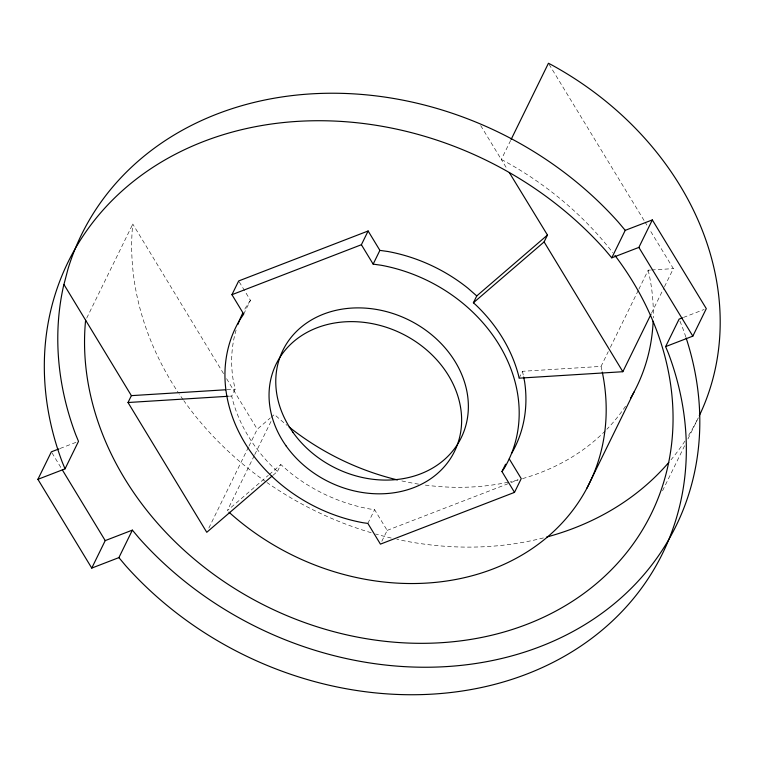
<?xml version="1.0" encoding="UTF-8"?>
<svg xmlns="http://www.w3.org/2000/svg" width="758" height="758" viewBox="0 0 758 758"><rect width="100%" height="100%" fill="white"/><g stroke="black" fill="none" stroke-linecap="round" stroke-linejoin="round"><path stroke-width="0.57" stroke-dasharray="3.79 2.84" d="M223.544 373.628L132.792 224.065L132.565 225.856A303.446 252.452 26.1 0 0 178.518 392.957M86.696 318.161L132.792 224.065M243.706 314.087L250.443 300.339L238.675 280.953M273.003 475.285L277.475 471.429L275.268 469.496A151.723 126.226 26.1 0 1 232.27 398.642L231.749 396.055L235.113 389.186L233 378.867A151.723 126.226 26.1 0 1 236.202 329.711M208.848 528.051L248.416 447.277M248.937 446.216L257.265 429.218L270.142 418.132M254.233 455.672L227.296 510.655L268.351 475.313M254.745 454.611L271.326 420.775M277.475 471.429L280.848 464.559L289.679 472.281A151.723 126.226 26.1 0 0 369.743 508.988L374.594 509.66L387.167 530.382L381.464 542.017M510.636 140.448L501.313 159.483L507.462 169.555M367.857 523.408L374.594 509.66M519.116 378.166L522.489 371.297L601.037 366.408L608.286 351.598M610.361 347.372L638.331 290.276M638.842 289.224L648.166 270.189L650.459 270.047M651.482 313.253L663.98 287.756M664.501 286.685L673.35 268.626L649.35 229.172M662.53 490.805L684.806 445.344M687.913 439.005L698.27 417.857A303.446 252.452 26.1 0 1 688.112 436.144M250.443 300.339L246.596 306.024A151.723 126.226 26.1 0 0 243.839 310.941M270.994 417.393L274.434 414.436A234.478 195.071 26.1 0 0 287.32 425.56M269.242 474.546L280.848 464.559M60.053 448.49L76.331 442.208M387.167 530.382L517.941 479.909M683.451 317.441L704.125 309.482M651.605 269.971L673.35 268.626M226.86 389.697L235.113 389.186M229.39 396.207L231.749 396.055M549.057 64.278L644.433 221.08M645.049 222.085L646.896 225.126M480.695 125.591L501.313 159.483L504.212 160.961A303.446 252.452 26.1 0 1 612.871 252.755M226.604 378.687L257.265 429.218M51.98 452.848L61.161 467.98M679.907 321.07L681.916 325.949A331.028 275.4 26.1 0 1 685.763 336.836M522.489 371.297L523.427 375.883M601.037 366.408A234.478 195.071 26.1 0 1 602.06 370.956M625.521 406.212A234.478 195.071 26.1 0 1 606.864 429.274M605.301 430.857A234.478 195.071 26.1 0 1 522.461 478.639M518.131 479.833A234.478 195.071 26.1 0 1 510.447 481.7M508.239 482.192A234.478 195.071 26.1 0 1 424.196 484.949M418.624 484.135A234.478 195.071 26.1 0 1 399.703 480.449M648.166 270.189A234.478 195.071 26.1 0 1 653.263 317.924M684.967 441.042A303.446 252.452 26.1 0 1 671.029 459.784M543.401 537.905A303.446 252.452 26.1 0 1 396.879 539.317M391.27 538.057A303.446 252.452 26.1 0 1 375.636 534.011M371.193 532.722A303.446 252.452 26.1 0 1 266.968 482.533M266.02 481.87A303.446 252.452 26.1 0 1 183.824 400.679M183.152 399.722A303.446 252.452 26.1 0 1 179.172 393.933"/><path stroke-width="1.14" d="M85.654 320.274L85.427 322.065A303.446 252.452 26.1 0 0 460.305 640.917A303.446 252.452 26.1 0 0 614.984 255.512M686.123 337.926A331.028 275.4 26.1 0 1 535.688 648.289A331.028 275.4 26.1 0 1 139.197 538.246L132.366 530.126L118.902 557.613L91.756 568.093L37.9 479.331L51.364 451.834L58.963 448.907M65.036 468.851L78.5 441.364L75.677 434.533A331.028 275.4 26.1 0 1 63.445 286.344L68.049 268.806A331.028 275.4 26.1 0 1 303.333 94.447A331.028 275.4 26.1 0 1 618.405 222.227L625.227 230.347L611.763 257.843L604.931 249.723A331.028 275.4 26.1 0 0 202.547 141.907A331.028 275.4 26.1 0 0 62.213 462.02L65.036 468.851L37.9 479.331M272.103 476.052L206.763 532.296L128.017 402.517L131.38 395.638L63.937 284.477M91.756 568.093L105.22 540.606L132.366 530.126M509.262 458.903L521.239 478.639L514.502 492.378L380.431 544.13L367.857 523.408L363.006 522.726A151.723 126.226 26.1 0 1 239.86 319.762L243.706 314.087L231.939 294.691L238.675 280.953L368.123 230.991L379.891 250.377L387.859 251.495A151.723 126.226 26.1 0 1 467.923 288.201L476.754 295.923L473.39 302.793L475.598 304.725A151.723 126.226 26.1 0 1 518.595 375.589L519.116 378.166L622.849 371.714L650.961 314.324M231.939 294.691L361.386 244.73L368.123 230.991M514.502 492.378L501.976 471.571L504.269 468.207A151.723 126.226 26.1 0 0 381.122 265.243L373.154 264.125L379.891 250.377M511.148 139.396L548.441 63.265L551.35 64.743A303.446 252.452 26.1 0 1 699.283 415.763M473.39 302.793L544.102 241.925L547.465 235.046L509.31 172.578M501.976 471.571L505.577 464.218M611.763 257.843L638.871 247.411L652.335 219.924L706.304 308.648L692.831 336.135L665.628 346.605L668.452 353.436A331.028 275.4 26.1 0 1 528.118 673.549A331.028 275.4 26.1 0 1 125.724 565.743L118.902 557.613M586.881 488.266L634.01 392.047M665.628 346.605L679.102 319.109L682.361 317.858M476.754 295.923L547.465 235.046M625.227 230.347L652.335 219.924M131.38 395.638L225.685 389.773M128.017 402.517L228.205 396.273M638.871 247.411L692.831 336.135M544.102 241.925L622.849 371.714M361.386 244.73L373.154 264.125M62.383 469.998L105.22 540.606M523.655 377.029L524.593 381.615A151.723 126.226 26.1 0 1 511.574 453.492M237.965 324.348A151.723 126.226 26.1 0 1 242.816 312.95M602.297 372.093A234.478 195.071 26.1 0 1 491.449 569.552A234.478 195.071 26.1 0 1 228.963 512.171M653.15 321.288A234.478 195.071 26.1 0 1 630.552 398.225M397.486 479.928A234.478 195.071 26.1 0 1 289.092 426.981M668.764 462.465A303.446 252.452 26.1 0 1 546.679 537.043M292.939 432.316A99.307 82.622 26.1 0 0 459.168 441.592A99.307 82.622 26.1 0 0 364.086 308.051A99.307 82.622 26.1 0 0 292.939 432.316M286.211 446.055A99.307 82.622 26.1 0 0 452.441 455.331A99.307 82.622 26.1 0 0 357.359 321.79A99.307 82.622 26.1 0 0 286.211 446.055"/></g></svg>
